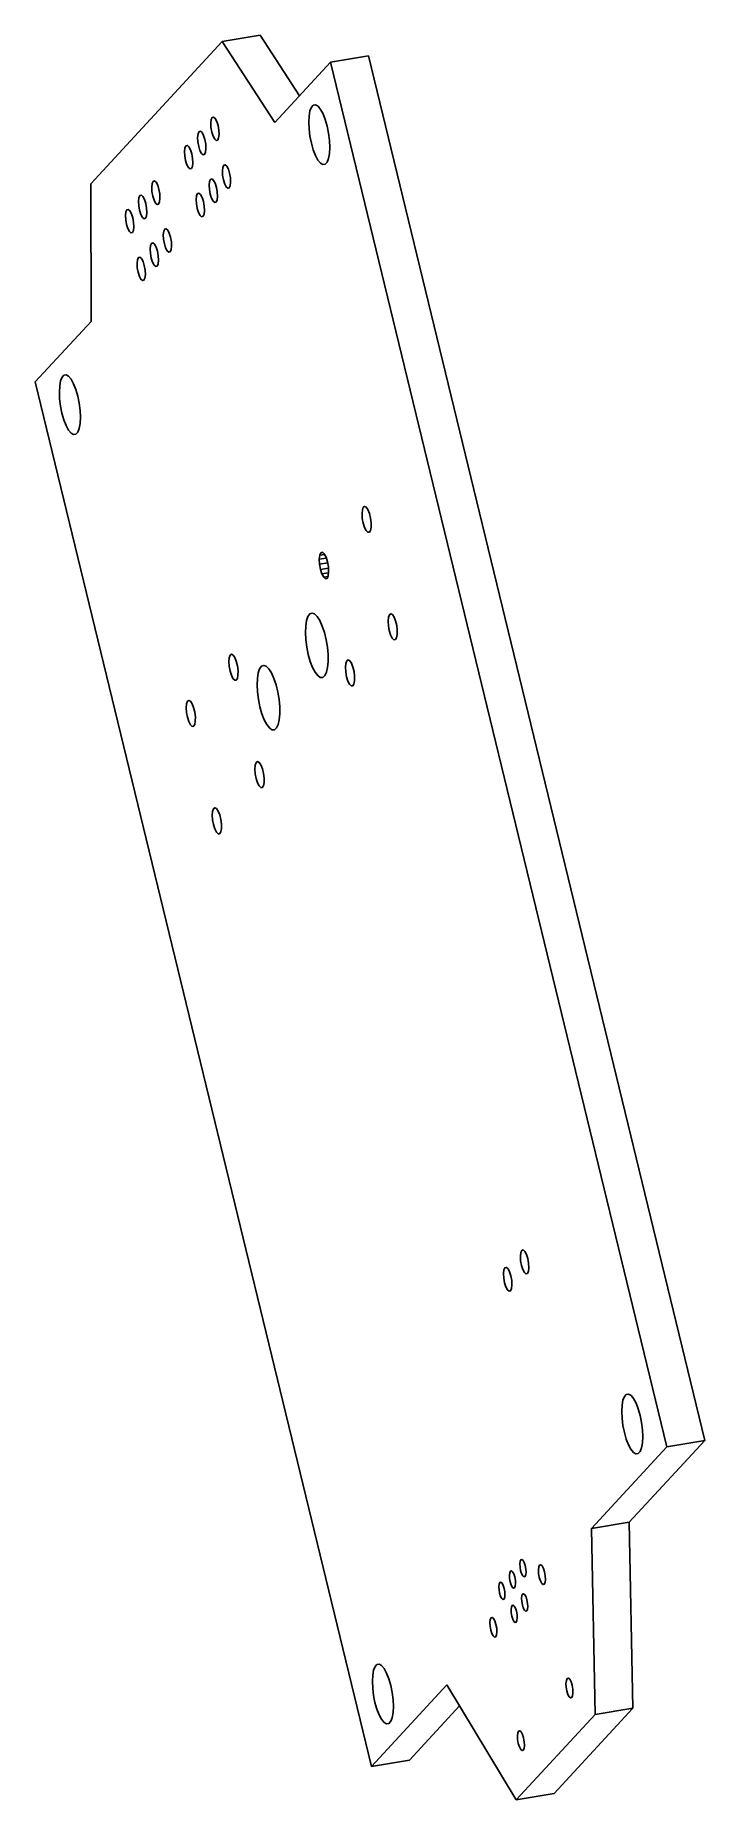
# Paper-space layout '_Left' of a CAD drawing. Header units: millimetres. Extents: x -14.3 to 12.3, y 42.8 to 112.8.
import ezdxf

# ---------------------------------------------------------------- set-up
doc = ezdxf.new("R2010")
doc.units = ezdxf.units.MM

psp = doc.layouts.new('_Left')

# ---------------------------------------------------------------- linework, layer by layer
at = {"color": 7, "linetype": 'Continuous', "lineweight": 25}
for p, q in [((-5.358, 112.758), (-6.859, 112.511)), ((-5.358, 112.758), (-3.796, 110.353)), ((-12.074, 106.864), (-6.859, 112.511)), ((-6.859, 112.511), (-4.77, 109.297)), ((-4.77, 109.297), (-2.558, 111.692)), ((-2.558, 111.692), (-1.057, 111.939)), ((-2.558, 111.692), (10.772, 56.764)), ((-1.057, 111.939), (12.273, 57.01)), ((-12.057, 101.406), (-12.074, 106.864)), ((-14.269, 99.011), (-12.057, 101.406)), ((-0.939, 44.082), (-14.269, 99.011)), ((-2.99, 92.132), (-3.008, 91.973)), ((-3.008, 91.973), (-2.73, 92.019)), ((-3.008, 91.973), (-2.998, 91.776)), ((-2.998, 91.776), (-2.676, 91.829)), ((-2.998, 91.776), (-2.962, 91.571)), ((-2.946, 92.229), (-2.99, 92.132)), ((-2.99, 92.132), (-2.799, 92.164)), ((-2.883, 92.248), (-2.946, 92.229)), ((-2.946, 92.229), (-2.875, 92.24)), ((-2.811, 92.187), (-2.883, 92.248)), ((-2.741, 92.055), (-2.811, 92.187)), ((-2.683, 91.873), (-2.741, 92.055)), ((-2.647, 91.667), (-2.683, 91.873)), ((-2.962, 91.571), (-2.645, 91.623)), ((-2.962, 91.571), (-2.904, 91.389)), ((-2.904, 91.389), (-2.642, 91.432)), ((-2.904, 91.389), (-2.834, 91.256)), ((-2.834, 91.256), (-2.668, 91.284)), ((-2.834, 91.256), (-2.762, 91.196)), ((-2.762, 91.196), (-2.7, 91.214)), ((-2.7, 91.214), (-2.656, 91.311)), ((-2.656, 91.311), (-2.637, 91.47)), ((-2.637, 91.47), (-2.647, 91.667)), ((10.772, 56.764), (7.78, 53.523)), ((12.273, 57.01), (9.281, 53.769)), ((10.772, 56.764), (12.273, 57.01)), ((7.78, 53.523), (9.281, 53.769)), ((7.78, 53.523), (7.926, 46.148)), ((9.281, 53.769), (9.427, 46.394)), ((2.054, 47.323), (-0.939, 44.082)), ((4.804, 42.766), (2.054, 47.323)), ((2.557, 46.489), (0.562, 44.328)), ((9.427, 46.394), (6.304, 43.012)), ((7.926, 46.148), (9.427, 46.394)), ((7.926, 46.148), (4.804, 42.766)), ((-0.939, 44.082), (0.562, 44.328)), ((4.804, 42.766), (6.304, 43.012))]:
    psp.add_line(p, q, dxfattribs=at)
at = {"color": 7, "linetype": 'Continuous', "lineweight": 25, "flags": 128}
for points in [[(-3.322, 108.474), (-3.247, 108.212), (-3.158, 107.985), (-3.06, 107.805), (-2.96, 107.685), (-2.862, 107.63), (-2.773, 107.643), (-2.698, 107.725), (-2.641, 107.869), (-2.605, 108.069), (-2.593, 108.312), (-2.605, 108.583), (-2.64, 108.869), (-2.697, 109.15), (-2.772, 109.412), (-2.861, 109.64), (-2.959, 109.819), (-3.059, 109.94), (-3.157, 109.995), (-3.246, 109.981), (-3.321, 109.9), (-3.378, 109.755), (-3.414, 109.555), (-3.426, 109.313), (-3.414, 109.041), (-3.379, 108.756), (-3.322, 108.474)], [(-7.271, 108.915), (-7.219, 108.753), (-7.157, 108.636), (-7.093, 108.582), (-7.038, 108.599), (-6.999, 108.684), (-6.982, 108.825), (-6.991, 109), (-7.023, 109.182), (-7.075, 109.344), (-7.137, 109.461), (-7.201, 109.515), (-7.256, 109.498), (-7.295, 109.413), (-7.312, 109.272), (-7.303, 109.097), (-7.271, 108.915)], [(-7.791, 108.351), (-7.74, 108.189), (-7.678, 108.072), (-7.614, 108.018), (-7.558, 108.035), (-7.519, 108.12), (-7.503, 108.261), (-7.511, 108.436), (-7.544, 108.619), (-7.595, 108.781), (-7.657, 108.897), (-7.721, 108.952), (-7.777, 108.935), (-7.816, 108.849), (-7.832, 108.708), (-7.823, 108.533), (-7.791, 108.351)], [(-8.312, 107.787), (-8.26, 107.625), (-8.198, 107.508), (-8.134, 107.454), (-8.079, 107.471), (-8.04, 107.557), (-8.023, 107.698), (-8.032, 107.873), (-8.064, 108.055), (-8.116, 108.217), (-8.178, 108.334), (-8.241, 108.388), (-8.297, 108.371), (-8.336, 108.285), (-8.353, 108.145), (-8.344, 107.97), (-8.312, 107.787)], [(-6.811, 107.02), (-6.76, 106.858), (-6.697, 106.742), (-6.634, 106.687), (-6.578, 106.704), (-6.539, 106.79), (-6.523, 106.931), (-6.531, 107.106), (-6.564, 107.288), (-6.615, 107.45), (-6.677, 107.567), (-6.741, 107.621), (-6.796, 107.604), (-6.835, 107.519), (-6.852, 107.378), (-6.843, 107.203), (-6.811, 107.02)], [(-10.133, 105.814), (-10.082, 105.653), (-10.02, 105.536), (-9.956, 105.482), (-9.9, 105.499), (-9.861, 105.584), (-9.845, 105.725), (-9.854, 105.9), (-9.886, 106.082), (-9.937, 106.244), (-9.999, 106.361), (-10.063, 106.415), (-10.119, 106.398), (-10.158, 106.313), (-10.174, 106.172), (-10.166, 105.997), (-10.133, 105.814)], [(-9.613, 106.378), (-9.562, 106.216), (-9.499, 106.099), (-9.436, 106.045), (-9.38, 106.062), (-9.341, 106.148), (-9.325, 106.289), (-9.333, 106.464), (-9.366, 106.646), (-9.417, 106.808), (-9.479, 106.925), (-9.543, 106.979), (-9.598, 106.962), (-9.637, 106.876), (-9.654, 106.735), (-9.645, 106.56), (-9.613, 106.378)], [(-7.852, 105.893), (-7.801, 105.731), (-7.738, 105.614), (-7.675, 105.56), (-7.619, 105.577), (-7.58, 105.663), (-7.564, 105.804), (-7.572, 105.979), (-7.605, 106.161), (-7.656, 106.323), (-7.718, 106.44), (-7.782, 106.494), (-7.837, 106.477), (-7.876, 106.391), (-7.893, 106.25), (-7.884, 106.075), (-7.852, 105.893)], [(-7.331, 106.457), (-7.28, 106.295), (-7.218, 106.178), (-7.154, 106.124), (-7.099, 106.141), (-7.06, 106.226), (-7.043, 106.367), (-7.052, 106.542), (-7.084, 106.725), (-7.135, 106.886), (-7.198, 107.003), (-7.261, 107.057), (-7.317, 107.04), (-7.356, 106.955), (-7.372, 106.814), (-7.364, 106.639), (-7.331, 106.457)], [(-10.654, 105.251), (-10.603, 105.089), (-10.54, 104.972), (-10.477, 104.918), (-10.421, 104.935), (-10.382, 105.02), (-10.366, 105.161), (-10.374, 105.336), (-10.407, 105.519), (-10.458, 105.681), (-10.52, 105.797), (-10.584, 105.852), (-10.639, 105.835), (-10.678, 105.749), (-10.695, 105.608), (-10.686, 105.433), (-10.654, 105.251)], [(-9.153, 104.484), (-9.102, 104.322), (-9.04, 104.205), (-8.976, 104.151), (-8.92, 104.168), (-8.881, 104.254), (-8.865, 104.394), (-8.873, 104.569), (-8.906, 104.752), (-8.957, 104.914), (-9.019, 105.031), (-9.083, 105.085), (-9.139, 105.068), (-9.178, 104.982), (-9.194, 104.841), (-9.185, 104.666), (-9.153, 104.484)], [(-9.674, 103.92), (-9.622, 103.758), (-9.56, 103.642), (-9.496, 103.587), (-9.441, 103.604), (-9.402, 103.69), (-9.385, 103.831), (-9.394, 104.006), (-9.426, 104.188), (-9.478, 104.35), (-9.54, 104.467), (-9.604, 104.521), (-9.659, 104.504), (-9.698, 104.419), (-9.715, 104.278), (-9.706, 104.103), (-9.674, 103.92)], [(-10.194, 103.357), (-10.143, 103.195), (-10.081, 103.078), (-10.017, 103.024), (-9.961, 103.041), (-9.922, 103.126), (-9.906, 103.267), (-9.914, 103.442), (-9.947, 103.624), (-9.998, 103.786), (-10.06, 103.903), (-10.124, 103.957), (-10.18, 103.94), (-10.219, 103.855), (-10.235, 103.714), (-10.226, 103.539), (-10.194, 103.357)], [(-13.211, 97.765), (-13.136, 97.503), (-13.047, 97.275), (-12.95, 97.096), (-12.849, 96.976), (-12.752, 96.92), (-12.663, 96.934), (-12.587, 97.016), (-12.53, 97.16), (-12.494, 97.36), (-12.482, 97.603), (-12.494, 97.874), (-12.53, 98.159), (-12.587, 98.441), (-12.662, 98.703), (-12.751, 98.931), (-12.848, 99.11), (-12.948, 99.23), (-13.046, 99.286), (-13.135, 99.272), (-13.21, 99.19), (-13.267, 99.046), (-13.303, 98.846), (-13.316, 98.603), (-13.304, 98.332), (-13.268, 98.047), (-13.211, 97.765)], [(-1.268, 93.406), (-1.215, 93.236), (-1.151, 93.109), (-1.084, 93.042), (-1.024, 93.045), (-0.978, 93.116), (-0.953, 93.246), (-0.951, 93.418), (-0.975, 93.608), (-1.019, 93.79), (-1.079, 93.941), (-1.145, 94.039), (-1.21, 94.072), (-1.264, 94.035), (-1.3, 93.933), (-1.313, 93.779), (-1.302, 93.595), (-1.268, 93.406)], [(-3.445, 88.194), (-3.367, 87.921), (-3.275, 87.682), (-3.175, 87.491), (-3.07, 87.357), (-2.968, 87.288), (-2.873, 87.287), (-2.791, 87.355), (-2.726, 87.488), (-2.681, 87.679), (-2.66, 87.917), (-2.662, 88.19), (-2.689, 88.482), (-2.738, 88.779), (-2.807, 89.064), (-2.893, 89.321), (-2.99, 89.538), (-3.093, 89.702), (-3.197, 89.804), (-3.296, 89.839), (-3.385, 89.805), (-3.459, 89.704), (-3.515, 89.541), (-3.548, 89.325), (-3.557, 89.068), (-3.543, 88.783), (-3.504, 88.486), (-3.445, 88.194)], [(-0.234, 89.144), (-0.181, 88.974), (-0.117, 88.848), (-0.05, 88.781), (0.011, 88.783), (0.057, 88.854), (0.082, 88.984), (0.083, 89.156), (0.06, 89.346), (0.015, 89.529), (-0.044, 89.679), (-0.111, 89.778), (-0.176, 89.811), (-0.23, 89.773), (-0.266, 89.671), (-0.279, 89.517), (-0.268, 89.333), (-0.234, 89.144)], [(-6.548, 87.539), (-6.495, 87.369), (-6.431, 87.243), (-6.364, 87.176), (-6.304, 87.178), (-6.258, 87.249), (-6.233, 87.379), (-6.231, 87.551), (-6.255, 87.741), (-6.299, 87.924), (-6.359, 88.075), (-6.425, 88.173), (-6.49, 88.206), (-6.544, 88.168), (-6.58, 88.066), (-6.593, 87.913), (-6.582, 87.729), (-6.548, 87.539)], [(-5.362, 86.118), (-5.284, 85.845), (-5.192, 85.606), (-5.092, 85.415), (-4.987, 85.281), (-4.885, 85.212), (-4.79, 85.211), (-4.708, 85.279), (-4.643, 85.412), (-4.598, 85.603), (-4.577, 85.841), (-4.579, 86.114), (-4.606, 86.406), (-4.655, 86.703), (-4.724, 86.988), (-4.81, 87.245), (-4.907, 87.462), (-5.01, 87.626), (-5.114, 87.728), (-5.213, 87.763), (-5.302, 87.729), (-5.376, 87.628), (-5.432, 87.465), (-5.465, 87.249), (-5.474, 86.992), (-5.46, 86.707), (-5.421, 86.411), (-5.362, 86.118)], [(-1.925, 87.312), (-1.872, 87.142), (-1.808, 87.016), (-1.741, 86.949), (-1.681, 86.951), (-1.635, 87.022), (-1.61, 87.152), (-1.609, 87.324), (-1.632, 87.514), (-1.676, 87.697), (-1.736, 87.848), (-1.802, 87.946), (-1.867, 87.979), (-1.921, 87.941), (-1.957, 87.839), (-1.971, 87.686), (-1.959, 87.502), (-1.925, 87.312)], [(-8.239, 85.707), (-8.187, 85.538), (-8.122, 85.411), (-8.056, 85.344), (-7.995, 85.346), (-7.949, 85.417), (-7.924, 85.548), (-7.923, 85.719), (-7.946, 85.909), (-7.991, 86.092), (-8.05, 86.243), (-8.117, 86.341), (-8.181, 86.374), (-8.236, 86.337), (-8.272, 86.234), (-8.285, 86.081), (-8.274, 85.897), (-8.239, 85.707)], [(-5.513, 83.277), (-5.461, 83.108), (-5.397, 82.981), (-5.33, 82.914), (-5.269, 82.917), (-5.223, 82.988), (-5.198, 83.118), (-5.197, 83.289), (-5.22, 83.479), (-5.265, 83.662), (-5.324, 83.813), (-5.391, 83.911), (-5.456, 83.944), (-5.51, 83.907), (-5.546, 83.804), (-5.559, 83.651), (-5.548, 83.467), (-5.513, 83.277)], [(-7.205, 81.446), (-7.152, 81.276), (-7.088, 81.149), (-7.021, 81.082), (-6.961, 81.085), (-6.915, 81.156), (-6.89, 81.286), (-6.889, 81.458), (-6.912, 81.648), (-6.956, 81.83), (-7.016, 81.981), (-7.082, 82.079), (-7.147, 82.112), (-7.201, 82.075), (-7.237, 81.973), (-7.251, 81.819), (-7.239, 81.635), (-7.205, 81.446)], [(5.007, 63.962), (5.059, 63.798), (5.122, 63.679), (5.187, 63.624), (5.243, 63.641), (5.283, 63.728), (5.299, 63.871), (5.291, 64.049), (5.258, 64.234), (5.206, 64.399), (5.143, 64.518), (5.078, 64.573), (5.021, 64.556), (4.982, 64.469), (4.965, 64.325), (4.974, 64.148), (5.007, 63.962)], [(4.339, 63.273), (4.391, 63.109), (4.454, 62.99), (4.519, 62.935), (4.576, 62.952), (4.615, 63.039), (4.632, 63.182), (4.623, 63.36), (4.59, 63.545), (4.538, 63.71), (4.475, 63.829), (4.41, 63.884), (4.354, 63.866), (4.314, 63.78), (4.297, 63.636), (4.306, 63.459), (4.339, 63.273)], [(9.09, 57.334), (9.165, 57.071), (9.254, 56.844), (9.351, 56.665), (9.451, 56.544), (9.549, 56.489), (9.638, 56.503), (9.713, 56.584), (9.771, 56.729), (9.806, 56.929), (9.819, 57.171), (9.807, 57.443), (9.771, 57.728), (9.714, 58.01), (9.639, 58.272), (9.55, 58.499), (9.453, 58.679), (9.352, 58.799), (9.255, 58.854), (9.166, 58.841), (9.09, 58.759), (9.033, 58.615), (8.998, 58.415), (8.985, 58.172), (8.997, 57.901), (9.033, 57.615), (9.09, 57.334)], [(4.559, 51.404), (4.597, 51.284), (4.643, 51.198), (4.69, 51.158), (4.731, 51.171), (4.759, 51.234), (4.771, 51.338), (4.765, 51.466), (4.741, 51.601), (4.704, 51.72), (4.658, 51.806), (4.611, 51.846), (4.57, 51.834), (4.541, 51.771), (4.529, 51.667), (4.535, 51.538), (4.559, 51.404)], [(4.975, 51.854), (5.013, 51.735), (5.059, 51.649), (5.106, 51.609), (5.147, 51.622), (5.176, 51.685), (5.188, 51.788), (5.181, 51.917), (5.158, 52.052), (5.12, 52.171), (5.074, 52.257), (5.027, 52.297), (4.986, 52.285), (4.957, 52.222), (4.945, 52.118), (4.952, 51.989), (4.975, 51.854)], [(5.716, 51.58), (5.759, 51.443), (5.811, 51.345), (5.865, 51.299), (5.912, 51.314), (5.945, 51.386), (5.959, 51.504), (5.951, 51.652), (5.924, 51.805), (5.881, 51.942), (5.829, 52.04), (5.775, 52.086), (5.728, 52.071), (5.695, 51.999), (5.681, 51.881), (5.689, 51.733), (5.716, 51.58)], [(4.143, 50.953), (4.18, 50.833), (4.226, 50.747), (4.273, 50.707), (4.314, 50.72), (4.343, 50.783), (4.355, 50.887), (4.349, 51.016), (4.325, 51.15), (4.287, 51.269), (4.241, 51.355), (4.194, 51.395), (4.153, 51.383), (4.125, 51.32), (4.112, 51.216), (4.119, 51.087), (4.143, 50.953)], [(4.627, 50.042), (4.664, 49.922), (4.71, 49.836), (4.757, 49.796), (4.798, 49.809), (4.827, 49.872), (4.839, 49.976), (4.833, 50.105), (4.809, 50.239), (4.771, 50.358), (4.725, 50.444), (4.678, 50.484), (4.637, 50.472), (4.609, 50.409), (4.596, 50.305), (4.603, 50.176), (4.627, 50.042)], [(5.043, 50.493), (5.081, 50.373), (5.127, 50.287), (5.174, 50.247), (5.215, 50.26), (5.243, 50.323), (5.255, 50.427), (5.249, 50.555), (5.225, 50.69), (5.188, 50.809), (5.142, 50.895), (5.095, 50.935), (5.054, 50.923), (5.025, 50.86), (5.013, 50.756), (5.019, 50.627), (5.043, 50.493)], [(3.79, 49.494), (3.833, 49.358), (3.885, 49.26), (3.939, 49.214), (3.986, 49.228), (4.019, 49.3), (4.033, 49.419), (4.025, 49.566), (3.998, 49.72), (3.955, 49.856), (3.903, 49.955), (3.849, 50), (3.802, 49.986), (3.769, 49.914), (3.755, 49.795), (3.763, 49.648), (3.79, 49.494)], [(-0.8, 46.624), (-0.725, 46.362), (-0.636, 46.135), (-0.538, 45.956), (-0.438, 45.835), (-0.34, 45.78), (-0.251, 45.794), (-0.176, 45.875), (-0.119, 46.02), (-0.083, 46.219), (-0.071, 46.462), (-0.083, 46.734), (-0.118, 47.019), (-0.175, 47.301), (-0.25, 47.563), (-0.339, 47.79), (-0.437, 47.969), (-0.537, 48.09), (-0.635, 48.145), (-0.724, 48.132), (-0.799, 48.05), (-0.856, 47.905), (-0.892, 47.706), (-0.904, 47.463), (-0.892, 47.191), (-0.857, 46.906), (-0.8, 46.624)], [(6.808, 47.081), (6.851, 46.945), (6.903, 46.847), (6.957, 46.801), (7.004, 46.815), (7.036, 46.887), (7.05, 47.006), (7.043, 47.153), (7.016, 47.307), (6.973, 47.443), (6.92, 47.542), (6.867, 47.587), (6.82, 47.573), (6.787, 47.501), (6.773, 47.382), (6.78, 47.235), (6.808, 47.081)], [(4.882, 44.996), (4.925, 44.86), (4.977, 44.761), (5.031, 44.716), (5.078, 44.73), (5.111, 44.802), (5.124, 44.921), (5.117, 45.068), (5.09, 45.221), (5.047, 45.358), (4.994, 45.456), (4.941, 45.502), (4.894, 45.487), (4.861, 45.416), (4.847, 45.297), (4.854, 45.149), (4.882, 44.996)]]:
    psp.add_lwpolyline(points, dxfattribs=at)

doc.saveas('drawing.dxf')
